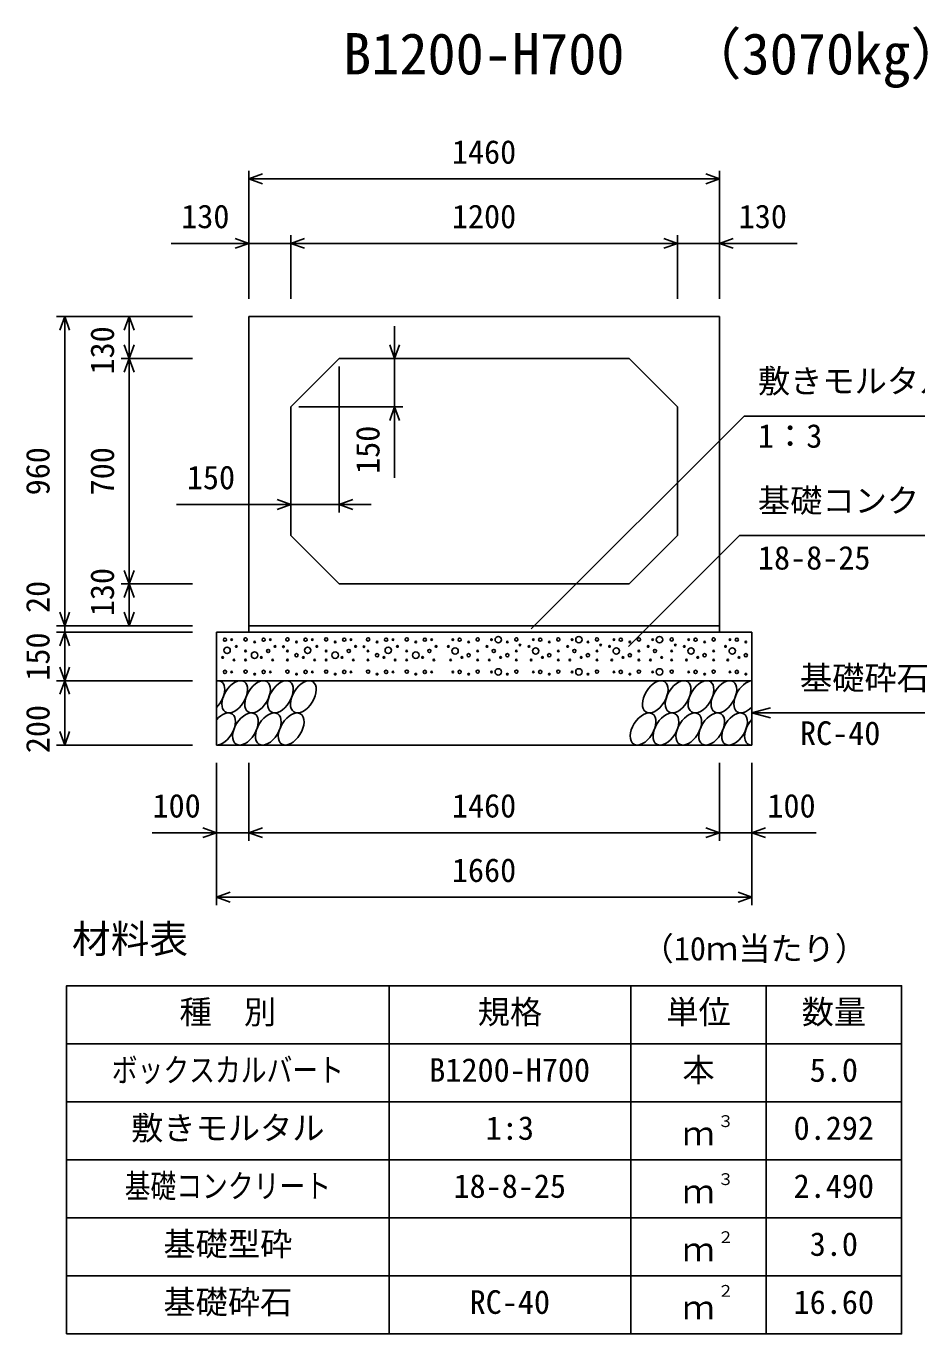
# Model space of a CAD drawing. Units: millimetres, scale not verified. Extents: x -50400 to 50400, y -17820 to 17820.
# Drawn here: x 6089 to 8852, y 865 to 4923 of the extents above; entities that cross this region are included whole.
import ezdxf
from ezdxf.enums import TextEntityAlignment as Align

# ---------------------------------------------------------------- set-up
doc = ezdxf.new("R2010")
doc.units = ezdxf.units.MM
doc.header["$LTSCALE"] = 60
for name, color, linetype, lineweight in [('0-0_DIM', 7, 'Continuous', 25), ('0-2_HATCH', 6, 'Continuous', 25), ('0-3_HYO', 3, 'Continuous', 25), ('0-4_HYO2', 4, 'Continuous', 25), ('0-5_OUTLINE', 3, 'Continuous', 25), ('0-7_TXT', 7, 'Continuous', 25)]:
    doc.layers.add(name, color=color, linetype=linetype, lineweight=lineweight)
doc.styles.add('ＭＳ ゴシック', font='')
doc.styles.get('ＭＳ ゴシック').set_extended_font_data('MS Gothic')

msp = doc.modelspace()

# ---------------------------------------------------------------- linework, layer by layer
at = {"layer": '0-0_DIM'}
for p, q in [((6779.98, 4473.78), (6779.98, 4076.89)), ((8239.98, 4473.78), (8239.98, 4076.89)), ((8239.98, 4448.78), (6779.98, 4448.78)), ((6909.98, 4273.78), (6909.98, 4076.89)), ((8109.98, 4273.78), (8109.98, 4076.89)), ((6539.24, 4248.78), (6779.98, 4248.78)), ((6909.98, 4248.78), (6779.98, 4248.78)), ((8109.98, 4248.78), (6909.98, 4248.78)), ((8109.98, 4248.78), (8239.98, 4248.78)), ((8480.73, 4248.78), (8239.98, 4248.78)), ((6183.88, 4021.89), (6604.98, 4021.89)), ((6208.88, 3061.89), (6208.88, 4021.89)), ((6408.88, 4021.89), (6408.88, 3891.89)), ((7232.46, 3991.89), (7232.46, 3891.89)), ((6383.88, 3891.89), (6604.98, 3891.89)), ((6408.88, 3891.89), (6408.88, 3191.89)), ((7059.98, 3866.89), (7059.98, 3413.87)), ((7232.46, 3741.89), (7232.46, 3891.89)), ((6934.98, 3741.89), (7257.46, 3741.89)), ((7232.46, 3741.89), (7232.46, 3521.01)), ((7656.2, 3052.55), (8316.48, 3712.83)), ((9148.89, 3712.83), (8316.48, 3712.83)), ((6555.88, 3438.87), (6909.98, 3438.87)), ((7059.98, 3438.87), (6909.98, 3438.87)), ((7059.98, 3438.87), (7159.98, 3438.87)), ((7958.01, 2998.16), (8302.07, 3342.22)), ((9401.62, 3342.22), (8302.07, 3342.22)), ((6383.88, 3191.89), (6604.98, 3191.89)), ((6408.88, 3061.89), (6408.88, 3191.89)), ((6183.88, 3061.89), (6604.98, 3061.89)), ((6208.88, 3061.89), (6208.88, 3041.89)), ((6183.88, 3041.89), (6604.98, 3041.89)), ((6208.88, 3041.89), (6208.88, 2891.89)), ((6183.88, 2891.89), (6604.98, 2891.89)), ((6208.88, 2891.89), (6208.88, 2691.89)), ((8339.98, 2791.89), (8397.94, 2807.42)), ((9019.79, 2791.89), (8339.98, 2791.89)), ((8339.98, 2791.89), (8397.94, 2776.36)), ((6183.88, 2691.89), (6604.98, 2691.89)), ((6679.98, 2195.28), (6679.98, 2636.89)), ((6779.98, 2395.28), (6779.98, 2636.89)), ((8239.98, 2395.28), (8239.98, 2636.89)), ((8239.98, 2395.28), (8239.98, 2636.89)), ((8339.98, 2195.28), (8339.98, 2636.89)), ((6480.44, 2420.28), (6679.98, 2420.28)), ((6779.98, 2420.28), (6679.98, 2420.28)), ((8239.98, 2420.28), (6779.98, 2420.28)), ((8339.98, 2420.28), (8239.98, 2420.28)), ((8539.53, 2420.28), (8339.98, 2420.28)), ((8339.98, 2220.28), (6679.98, 2220.28))]:
    msp.add_line(p, q, dxfattribs=at)
for points in [[(6822.27, 4464.17), (6779.98, 4448.78), (6822.27, 4433.39)], [(8197.7, 4464.17), (8239.98, 4448.78), (8197.7, 4433.39)], [(6737.7, 4264.17), (6779.98, 4248.78), (6737.7, 4233.39)], [(6952.27, 4264.17), (6909.98, 4248.78), (6952.27, 4233.39)], [(8067.7, 4264.17), (8109.98, 4248.78), (8067.7, 4233.39)], [(8282.27, 4264.17), (8239.98, 4248.78), (8282.27, 4233.39)], [(6224.27, 3979.6), (6208.88, 4021.89), (6193.49, 3979.6)], [(6424.27, 3979.6), (6408.88, 4021.89), (6393.49, 3979.6)], [(6424.27, 3934.17), (6408.88, 3891.89), (6393.49, 3934.17)], [(7247.85, 3934.17), (7232.46, 3891.89), (7217.07, 3934.17)], [(6424.27, 3849.6), (6408.88, 3891.89), (6393.49, 3849.6)], [(7247.85, 3699.6), (7232.46, 3741.89), (7217.07, 3699.6)], [(6867.7, 3454.26), (6909.98, 3438.87), (6867.7, 3423.48)], [(7102.27, 3454.26), (7059.98, 3438.87), (7102.27, 3423.48)], [(6424.27, 3234.17), (6408.88, 3191.89), (6393.49, 3234.17)], [(6424.27, 3149.6), (6408.88, 3191.89), (6393.49, 3149.6)], [(6224.27, 3104.17), (6208.88, 3061.89), (6193.49, 3104.17)], [(6424.27, 3104.17), (6408.88, 3061.89), (6393.49, 3104.17)], [(6224.27, 2999.6), (6208.88, 3041.89), (6193.49, 2999.6)], [(6224.27, 2934.17), (6208.88, 2891.89), (6193.49, 2934.17)], [(6224.27, 2849.6), (6208.88, 2891.89), (6193.49, 2849.6)], [(6224.27, 2734.17), (6208.88, 2691.89), (6193.49, 2734.17)], [(6637.7, 2435.67), (6679.98, 2420.28), (6637.7, 2404.88)], [(6822.27, 2435.67), (6779.98, 2420.28), (6822.27, 2404.88)], [(8197.7, 2435.67), (8239.98, 2420.28), (8197.7, 2404.88)], [(8382.27, 2435.67), (8339.98, 2420.28), (8382.27, 2404.88)], [(6722.27, 2235.67), (6679.98, 2220.28), (6722.27, 2204.88)], [(8297.7, 2235.67), (8339.98, 2220.28), (8297.7, 2204.88)]]:
    msp.add_lwpolyline(points, dxfattribs=at)
at = {"layer": '0-2_HATCH'}
for centre, radius in [((6706.02, 3019.07), 5), ((6727.05, 3019.07), 2.5), ((6769.95, 3019.94), 5), ((6797.99, 3012.06), 2.5), ((6826.02, 3019.07), 5), ((6847.05, 3019.07), 2.5), ((6899.95, 3019.94), 5), ((6927.99, 3012.06), 2.5), ((6956.02, 3019.07), 5), ((6977.05, 3019.07), 2.5), ((7019.95, 3019.94), 5), ((7047.99, 3012.06), 2.5), ((7076.02, 3019.07), 5), ((7097.05, 3019.07), 2.5), ((7149.95, 3019.94), 5), ((7177.99, 3012.06), 2.5), ((7206.02, 3019.07), 5), ((7227.05, 3019.07), 2.5), ((7269.95, 3019.94), 5), ((7297.99, 3012.06), 2.5), ((7326.02, 3019.07), 5), ((7347.05, 3019.07), 2.5), ((7412.91, 3019.07), 2.5), ((7433.94, 3019.07), 5), ((7461.98, 3012.06), 2.5), ((7490.01, 3019.94), 5), ((7532.91, 3019.07), 2.5), ((7553.94, 3019.07), 10), ((7581.98, 3012.06), 2.5), ((7610.01, 3019.94), 5), ((7621.35, 3002.37), 2.5), ((7662.91, 3019.07), 2.5), ((7683.94, 3019.07), 5), ((7711.98, 3012.06), 2.5), ((7740.01, 3019.94), 5), ((7782.91, 3019.07), 2.5), ((7803.94, 3019.07), 10), ((7831.98, 3012.06), 2.5), ((7860.01, 3019.94), 5), ((7871.35, 3002.37), 2.5), ((7912.91, 3019.07), 2.5), ((7933.94, 3019.07), 5), ((7961.98, 3012.06), 2.5), ((7990.01, 3019.94), 5), ((8032.91, 3019.07), 2.5), ((8053.94, 3019.07), 10), ((8091.84, 3019.94), 5), ((8103.18, 3002.37), 2.5), ((8144.73, 3019.07), 2.5), ((8165.76, 3019.07), 5), ((8193.8, 3012.06), 2.5), ((8221.84, 3019.94), 5), ((8272.79, 3019.07), 2.5), ((8293.83, 3019.07), 5), ((8321.86, 3012.06), 2.5), ((6699.01, 2963.91), 2.5), ((6712.56, 2986.05), 10), ((6741.07, 2998.05), 2.5), ((6769.95, 2984.05), 2.5), ((6797.99, 2970.92), 10), ((6819.01, 2963.91), 2.5), ((6840.04, 2984.05), 5), ((6861.07, 2998.05), 2.5), ((6887.53, 2997.15), 2.5), ((6899.95, 2984.05), 2.5), ((6927.99, 2970.92), 5), ((6949.01, 2963.91), 2.5), ((6962.56, 2986.05), 10), ((6991.07, 2998.05), 2.5), ((7019.95, 2984.05), 2.5), ((7047.99, 2970.92), 10), ((7069.01, 2963.91), 2.5), ((7090.04, 2984.05), 5), ((7111.07, 2998.05), 2.5), ((7137.53, 2997.15), 2.5), ((7149.95, 2984.05), 2.5), ((7177.99, 2970.92), 5), ((7199.01, 2963.91), 2.5), ((7212.56, 2986.05), 10), ((7241.07, 2998.05), 2.5), ((7269.95, 2984.05), 2.5), ((7297.99, 2970.92), 10), ((7319.01, 2963.91), 2.5), ((7340.04, 2984.05), 5), ((7361.07, 2998.05), 2.5), ((7398.89, 2998.05), 2.5), ((7419.92, 2984.05), 10), ((7440.95, 2963.91), 2.5), ((7461.98, 2970.92), 5), ((7490.01, 2984.05), 2.5), ((7518.89, 2998.05), 2.5), ((7539.92, 2984.05), 5), ((7560.95, 2963.91), 2.5), ((7581.98, 2970.92), 5), ((7610.01, 2984.05), 2.5), ((7648.89, 2998.05), 2.5), ((7669.92, 2984.05), 10), ((7690.95, 2963.91), 2.5), ((7711.98, 2970.92), 5), ((7740.01, 2984.05), 2.5), ((7768.89, 2998.05), 2.5), ((7789.92, 2984.05), 5), ((7810.95, 2963.91), 2.5), ((7831.98, 2970.92), 5), ((7860.01, 2984.05), 2.5), ((7898.89, 2998.05), 2.5), ((7919.92, 2984.05), 10), ((7940.95, 2963.91), 2.5), ((7961.98, 2970.92), 5), ((7990.01, 2984.05), 2.5), ((8018.89, 2998.05), 2.5), ((8039.92, 2984.05), 5), ((8060.95, 2963.91), 2.5), ((8091.84, 2984.05), 2.5), ((8130.71, 2998.05), 2.5), ((8151.74, 2984.05), 10), ((8172.77, 2963.91), 2.5), ((8193.8, 2970.92), 5), ((8221.84, 2984.05), 2.5), ((8258.78, 2998.05), 2.5), ((8279.81, 2984.05), 10), ((8300.83, 2963.91), 2.5), ((8321.86, 2970.92), 5), ((6706.02, 2919.07), 5), ((6727.05, 2919.07), 2.5), ((6734.06, 2956.04), 2.5), ((6769.95, 2919.94), 5), ((6769.95, 2956.04), 2.5), ((6826.02, 2919.07), 5), ((6847.05, 2919.07), 2.5), ((6854.06, 2956.04), 2.5), ((6899.95, 2919.94), 5), ((6899.95, 2956.04), 2.5), ((6956.02, 2919.07), 5), ((6977.05, 2919.07), 2.5), ((6984.06, 2956.04), 2.5), ((7019.95, 2919.94), 5), ((7019.95, 2956.04), 2.5), ((7076.02, 2919.07), 5), ((7097.05, 2919.07), 2.5), ((7104.06, 2956.04), 2.5), ((7149.95, 2919.94), 5), ((7149.95, 2956.04), 2.5), ((7206.02, 2919.07), 5), ((7227.05, 2919.07), 2.5), ((7234.06, 2956.04), 2.5), ((7269.95, 2919.94), 5), ((7269.95, 2956.04), 2.5), ((7326.02, 2919.07), 5), ((7347.05, 2919.07), 2.5), ((7354.06, 2956.04), 2.5), ((7405.9, 2956.04), 2.5), ((7412.91, 2919.07), 2.5), ((7433.94, 2919.07), 5), ((7490.01, 2919.94), 5), ((7490.01, 2956.04), 2.5), ((7525.9, 2956.04), 2.5), ((7532.91, 2919.07), 2.5), ((7553.94, 2919.07), 10), ((7610.01, 2919.94), 5), ((7610.01, 2956.04), 2.5), ((7655.9, 2956.04), 2.5), ((7662.91, 2919.07), 2.5), ((7683.94, 2919.07), 5), ((7740.01, 2919.94), 5), ((7740.01, 2956.04), 2.5), ((7775.9, 2956.04), 2.5), ((7782.91, 2919.07), 2.5), ((7803.94, 2919.07), 10), ((7860.01, 2919.94), 5), ((7860.01, 2956.04), 2.5), ((7905.9, 2956.04), 2.5), ((7912.91, 2919.07), 2.5), ((7933.94, 2919.07), 5), ((7990.01, 2919.94), 5), ((7990.01, 2956.04), 2.5), ((8025.9, 2956.04), 2.5), ((8032.91, 2919.07), 2.5), ((8053.94, 2919.07), 10), ((8091.84, 2919.94), 5), ((8091.84, 2956.04), 2.5), ((8137.72, 2956.04), 2.5), ((8144.73, 2919.07), 2.5), ((8165.76, 2919.07), 5), ((8221.84, 2919.94), 5), ((8221.84, 2956.04), 2.5), ((8265.79, 2956.04), 2.5), ((8272.79, 2919.07), 2.5), ((8293.83, 2919.07), 5), ((6797.99, 2912.06), 2.5), ((6927.99, 2912.06), 2.5), ((7047.99, 2912.06), 2.5), ((7177.99, 2912.06), 2.5), ((7297.99, 2912.06), 2.5), ((7461.98, 2912.06), 2.5), ((7581.98, 2912.06), 2.5), ((7711.98, 2912.06), 2.5), ((7831.98, 2912.06), 2.5), ((7961.98, 2912.06), 2.5), ((8193.8, 2912.06), 2.5), ((8321.86, 2912.06), 2.5)]:
    msp.add_circle(centre, radius, dxfattribs=at)
for centre, start_param, end_param in [((6665.33, 2841.88), 4.3355439, 6.7245934), ((8324.54, 2841.88), 0.4199491, 4.357003), ((6698.58, 2741.89), 3.4740877, 7.5860497), ((8357.79, 2741.89), 1.2805297, 3.4964223)]:
    msp.add_ellipse(centre, major_axis=(29.09, 47.08), ratio=0.5792, start_param=start_param, end_param=end_param, dxfattribs=at)
for centre in [(6736.29, 2841.88), (6807.24, 2841.88), (6878.2, 2841.88), (6949.15, 2841.88), (8040.71, 2841.88), (8111.67, 2841.88), (8182.63, 2841.88), (8253.58, 2841.88), (6769.53, 2741.89), (6840.49, 2741.89), (6911.45, 2741.89), (8003.01, 2741.89), (8073.96, 2741.89), (8144.92, 2741.89), (8215.87, 2741.89), (8286.83, 2741.89)]:
    msp.add_ellipse(centre, major_axis=(29.09, 47.08), ratio=0.5792, dxfattribs=at)
at = {"layer": '0-3_HYO'}
for p, q in [((7214.98, 1945.28), (7214.98, 865.28)), ((7964.98, 1945.28), (7964.98, 865.28)), ((8384.98, 1945.28), (8384.98, 865.28)), ((6214.98, 1765.28), (8804.98, 1765.28))]:
    msp.add_line(p, q, dxfattribs=at)
msp.add_lwpolyline([(6214.98, 865.28), (8804.98, 865.28), (8804.98, 1945.28), (6214.98, 1945.28)], close=True, dxfattribs=at)
at = {"layer": '0-4_HYO2'}
for p, q in [((6214.98, 1585.28), (8804.98, 1585.28)), ((6214.98, 1405.28), (8804.98, 1405.28)), ((6214.98, 1225.28), (8804.98, 1225.28)), ((6214.98, 1045.28), (8804.98, 1045.28))]:
    msp.add_line(p, q, dxfattribs=at)
at = {"layer": '0-5_OUTLINE'}
for p, q in [((8239.98, 4021.89), (6779.98, 4021.89)), ((6779.98, 3041.89), (6779.98, 4021.89)), ((8239.98, 3041.89), (8239.98, 4021.89)), ((7059.98, 3891.89), (6909.98, 3741.89)), ((7059.98, 3891.89), (7959.98, 3891.89)), ((8109.98, 3741.89), (7959.98, 3891.89)), ((6909.98, 3741.89), (6909.98, 3341.89)), ((8109.98, 3741.89), (8109.98, 3341.89)), ((7059.98, 3191.89), (6909.98, 3341.89)), ((7959.98, 3191.89), (8109.98, 3341.89)), ((7059.98, 3191.89), (7959.98, 3191.89)), ((8239.98, 3061.89), (6779.98, 3061.89)), ((6679.98, 3041.89), (6679.98, 2691.89)), ((6679.98, 3041.89), (8339.98, 3041.89)), ((8339.98, 3041.89), (8339.98, 2691.89)), ((6679.98, 2891.89), (8339.98, 2891.89)), ((6679.98, 2691.89), (8339.98, 2691.89))]:
    msp.add_line(p, q, dxfattribs=at)

# ---------------------------------------------------------------- texts
at = {"layer": '0-0_DIM', "style": 'ＭＳ ゴシック'}
for s, p in [('1460', (7409.98, 4473.78)), ('130', (6570.34, 4273.78)), ('1200', (7409.98, 4273.78)), ('130', (8299.62, 4273.78)), ('敷きモルタル', (8359.33, 3762.83)), ('1：3', (8359.33, 3592.72)), ('150', (6587.84, 3463.87)), ('基礎コンクリート', (8359.33, 3392.22)), ('18-8-25', (8359.33, 3214.59)), ('基礎砕石', (8489.72, 2841.89)), ('RC-40', (8489.72, 2670.51)), ('100', (6481.34, 2445.28)), ('1460', (7409.98, 2445.28)), ('100', (8388.62, 2445.28)), ('1660', (7409.98, 2245.28))]:
    msp.add_text(s, height=73.31, dxfattribs=at).set_placement(p, align=Align.BOTTOM_LEFT)
for s, p in [('130', (6383.88, 3841.89)), ('150', (7207.46, 3533.39)), ('960', (6183.88, 3466.89)), ('700', (6383.88, 3466.89)), ('130', (6383.88, 3091.89)), ('20', (6183.88, 3101.96)), ('150', (6183.88, 2891.89)), ('200', (6183.88, 2666.89))]:
    msp.add_text(s, height=73.31, rotation=90, dxfattribs=at).set_placement(p, align=Align.BOTTOM_LEFT)
at = {"layer": '0-7_TXT', "style": 'ＭＳ ゴシック'}
for s, height, p in [('（3070kg）', 128.3, (8133.57, 4734.39)), ('B1200-H700', 128.3, (7072.48, 4734.39)), ('材料表', 87.98, (6231.65, 2020.28)), ('（10ｍ当たり）', 73.31, (7998.31, 2001.94)), ('種\u3000別', 73.31, (6564.98, 1805.28)), ('規格', 73.31, (7489.98, 1805.28)), ('単位', 73.31, (8074.98, 1805.28)), ('数量', 73.31, (8494.98, 1805.28)), ('B1200-H700', 73.31, (7339.98, 1625.28)), ('本', 73.31, (8124.98, 1625.28)), ('5.0', 73.31, (8519.98, 1625.28)), ('敷きモルタル', 73.31, (6414.98, 1445.28)), ('３', 36.66, (8234.22, 1495.89)), ('1:3', 73.31, (7514.98, 1445.28)), ('ｍ', 73.31, (8124.98, 1428.61)), ('0.292', 73.31, (8469.98, 1445.28)), ('18-8-25', 73.31, (7414.98, 1265.28)), ('３', 36.66, (8234.22, 1315.89)), ('2.490', 73.31, (8469.98, 1265.28)), ('ｍ', 73.31, (8124.98, 1248.61)), ('基礎型砕', 73.31, (6514.98, 1085.28)), ('２', 36.66, (8234.22, 1135.89)), ('3.0', 73.31, (8519.98, 1085.28)), ('ｍ', 73.31, (8124.98, 1068.61)), ('２', 36.66, (8234.22, 969.22)), ('基礎砕石', 73.31, (6514.98, 905.28)), ('RC-40', 73.31, (7464.98, 905.28)), ('16.60', 73.31, (8469.98, 905.28)), ('ｍ', 73.31, (8124.98, 888.61))]:
    msp.add_text(s, height=height, dxfattribs=at).set_placement(p, align=Align.BOTTOM_LEFT)
at = {"layer": '0-7_TXT', "style": 'ＭＳ ゴシック', "width": 0.8}
for s, p in [('ボックスカルバート', (6354.98, 1625.28)), ('基礎コンクリート', (6394.98, 1265.28))]:
    msp.add_text(s, height=73.31, dxfattribs=at).set_placement(p, align=Align.BOTTOM_LEFT)

doc.saveas('drawing.dxf')
